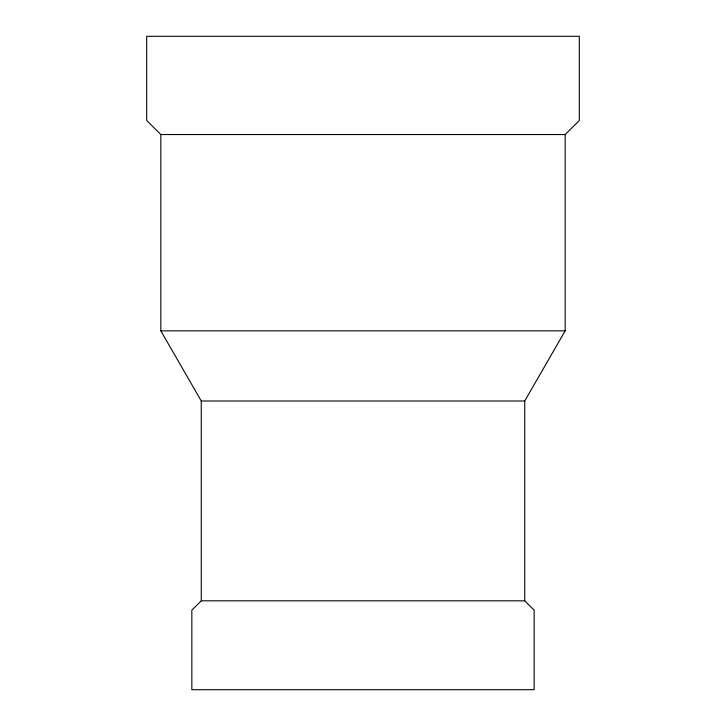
<?xml version="1.0" encoding="UTF-8"?>
<svg xmlns="http://www.w3.org/2000/svg" width="726" height="726" viewBox="0 0 726 726"><rect width="100%" height="100%" fill="white"/><g stroke="black" fill="none" stroke-linecap="round" stroke-linejoin="round"><path stroke-width="1.09" d="M201.265 600.819L524.735 600.819L534.164 610.176L534.164 689.7L191.836 689.7L191.836 610.176L201.265 600.819L201.265 401.006L160.836 330.838L160.836 134.537L146.679 120.507L146.679 36.3L579.321 36.3L579.321 120.507L565.164 134.537L160.836 134.537M524.735 600.819L524.735 401.006L565.164 330.838L565.164 134.537M160.836 330.838L565.164 330.838M201.265 401.006L524.735 401.006"/></g></svg>
